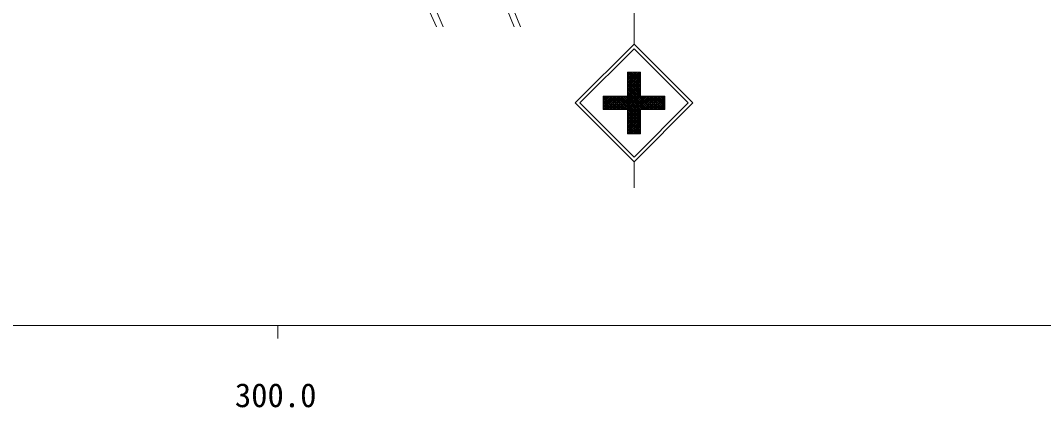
# Model space of a CAD drawing. Units: millimetres, scale not verified. Extents: x 40000 to 680000, y 20000 to 380000.
# Drawn here: x 348334 to 426544, y 198715 to 228330 of the extents above; entities that cross this region are included whole.
import ezdxf
from ezdxf.enums import TextEntityAlignment as Align

# ---------------------------------------------------------------- set-up
doc = ezdxf.new("R2010")
doc.units = ezdxf.units.MM
doc.header["$LTSCALE"] = 1000
for name, color, linetype, lineweight in [('M-BGD', 7, 'Continuous', 13), ('M-STR-STRC', 7, 'Continuous', 13), ('M-TTL-BAND', 7, 'Continuous', 13)]:
    doc.layers.add(name, color=color, linetype=linetype, lineweight=lineweight)
doc.styles.add('ＭＳ ゴシック', font='')
doc.styles.get('ＭＳ ゴシック').set_extended_font_data('MS Gothic')

msp = doc.modelspace()

# ---------------------------------------------------------------- linework, layer by layer
at = {"layer": 'M-BGD'}
for p, q in [((377767, 234541), (380645, 227852)), ((377597, 233525), (380137, 227852)), ((383863, 233271), (386064, 227852)), ((384625, 232594), (386572, 227852)), ((384625, 232594), (386572, 227852))]:
    msp.add_line(p, q, dxfattribs=at)
at = {"layer": 'M-STR-STRC'}
for p, q in [((395237, 243525), (395237, 226525)), ((390737, 222025), (395237, 226525)), ((391091, 222025), (395237, 226171)), ((399737, 222024), (395237, 226525)), ((399384, 222024), (395237, 226171)), ((394739, 224385), (394738, 222525)), ((394738, 224040), (395083, 224384)), ((394738, 223898), (395225, 224384)), ((394738, 223757), (395366, 224384)), ((394738, 223615), (395508, 224384)), ((394738, 223474), (395649, 224384)), ((394738, 223332), (395739, 224333)), ((394738, 223191), (395739, 224191)), ((395738, 223057), (394738, 224057)), ((394738, 223049), (395738, 224050)), ((395738, 222916), (394738, 223916)), ((394738, 222908), (395738, 223908)), ((395738, 222775), (394738, 223774)), ((394738, 222766), (395738, 223767)), ((394739, 224385), (395739, 224384)), ((394739, 224322), (394801, 224385)), ((394739, 224181), (394942, 224385)), ((395738, 223340), (394739, 224340)), ((395738, 223199), (394739, 224199)), ((395738, 223482), (394835, 224385)), ((395738, 223623), (394977, 224385)), ((395738, 223764), (395118, 224384)), ((395738, 223906), (395260, 224384)), ((395738, 224047), (395401, 224384)), ((395739, 224188), (395543, 224384)), ((395739, 224330), (395684, 224384)), ((395739, 224384), (395738, 222525)), ((393779, 221525), (395738, 223484)), ((393921, 221525), (395738, 223342)), ((394062, 221525), (395738, 223201)), ((394203, 221525), (395738, 223059)), ((394345, 221525), (395738, 222918)), ((395738, 222633), (394738, 223633)), ((394738, 222625), (395738, 223625)), ((396705, 221525), (394738, 223492)), ((396564, 221525), (394738, 223350)), ((396423, 221525), (394738, 223209)), ((396281, 221525), (394738, 223067)), ((396140, 221525), (394738, 222926)), ((392877, 222525), (392877, 221525)), ((392877, 222525), (394738, 222525)), ((392877, 222461), (392941, 222525)), ((392877, 222320), (393082, 222525)), ((392877, 222178), (393224, 222525)), ((392877, 222037), (393365, 222525)), ((392877, 221896), (393506, 222525)), ((392877, 221754), (393648, 222525)), ((392877, 221613), (393789, 222525)), ((393877, 221525), (392877, 222524)), ((393735, 221525), (392877, 222383)), ((393594, 221525), (392877, 222241)), ((392931, 221525), (393931, 222525)), ((394018, 221525), (393018, 222525)), ((393072, 221525), (394072, 222525)), ((394160, 221525), (393160, 222525)), ((393214, 221525), (394214, 222525)), ((394301, 221525), (393301, 222525)), ((393355, 221525), (394355, 222525)), ((394443, 221525), (393443, 222525)), ((393496, 221525), (394496, 222525)), ((394584, 221525), (393584, 222525)), ((393638, 221525), (394638, 222525)), ((394725, 221525), (393725, 222525)), ((395738, 220654), (393867, 222525)), ((395738, 220795), (394008, 222525)), ((395738, 220937), (394150, 222525)), ((395738, 221078), (394291, 222525)), ((395738, 221219), (394433, 222525)), ((394486, 221525), (395738, 222776)), ((395738, 221361), (394574, 222525)), ((394628, 221525), (395738, 222635)), ((395738, 221502), (394715, 222525)), ((395998, 221525), (394738, 222785)), ((395857, 221525), (394738, 222643)), ((394738, 221493), (395769, 222525)), ((394738, 221352), (395911, 222525)), ((394738, 221210), (396052, 222525)), ((394738, 221069), (396193, 222525)), ((394738, 220927), (396335, 222525)), ((394738, 220786), (396476, 222525)), ((394738, 220644), (396618, 222525)), ((395738, 222525), (397597, 222525)), ((395759, 221525), (396759, 222525)), ((396847, 221525), (395847, 222525)), ((395900, 221525), (396900, 222525)), ((396988, 221525), (395988, 222525)), ((396042, 221525), (397042, 222525)), ((397130, 221525), (396130, 222525)), ((396183, 221525), (397183, 222525)), ((397271, 221525), (396271, 222525)), ((396325, 221525), (397325, 222525)), ((397413, 221525), (396413, 222525)), ((396466, 221525), (397466, 222525)), ((397554, 221525), (396554, 222525)), ((396608, 221525), (397597, 222514)), ((397597, 221623), (396695, 222525)), ((396749, 221525), (397597, 222373)), ((397597, 221764), (396837, 222525)), ((396890, 221525), (397597, 222232)), ((397597, 221905), (396978, 222525)), ((397597, 222047), (397120, 222525)), ((397597, 222188), (397261, 222525)), ((397597, 222330), (397402, 222525)), ((397597, 222471), (397544, 222525)), ((397597, 222525), (397597, 221525)), ((390737, 222025), (395237, 217524)), ((391091, 222025), (395237, 217878)), ((393453, 221525), (392877, 222100)), ((393311, 221525), (392877, 221958)), ((393170, 221525), (392877, 221817)), ((393028, 221525), (392877, 221676)), ((392887, 221525), (392877, 221534)), ((392877, 221525), (394738, 221525)), ((394738, 221525), (394737, 219665)), ((394737, 220503), (395738, 221503)), ((394737, 220362), (395738, 221362)), ((395737, 220513), (394738, 221512)), ((395737, 220371), (394738, 221371)), ((395237, 217878), (399384, 222024)), ((395237, 217524), (399737, 222024)), ((395738, 221525), (395737, 219664)), ((395738, 221525), (397597, 221525)), ((397032, 221525), (397597, 222090)), ((397173, 221525), (397597, 221949)), ((397315, 221525), (397597, 221807)), ((397456, 221525), (397597, 221666)), ((394737, 220220), (395738, 221220)), ((394737, 220079), (395738, 221079)), ((394737, 219937), (395738, 220937)), ((394737, 219796), (395738, 220796)), ((395737, 220230), (394738, 221230)), ((395737, 220088), (394738, 221088)), ((395737, 219947), (394738, 220947)), ((395737, 219806), (394738, 220805)), ((395737, 219664), (394738, 220664)), ((394748, 219665), (395738, 220655)), ((395596, 219664), (394737, 220523)), ((395454, 219664), (394737, 220381)), ((395313, 219664), (394737, 220240)), ((395171, 219664), (394737, 220098)), ((395030, 219665), (394737, 219957)), ((394888, 219665), (394737, 219816)), ((394889, 219665), (395737, 220513)), ((395030, 219665), (395737, 220372)), ((395172, 219664), (395737, 220230)), ((395313, 219664), (395737, 220089)), ((395454, 219664), (395737, 219947)), ((395596, 219664), (395737, 219806)), ((394747, 219665), (394737, 219674)), ((394737, 219665), (395737, 219664)), ((395237, 217524), (395237, 215524))]:
    msp.add_line(p, q, dxfattribs=at)
at = {"layer": 'M-TTL-BAND'}
for p, q in [((40000, 205000), (579000, 205000)), ((368000, 205000), (368000, 204000))]:
    msp.add_line(p, q, dxfattribs=at)

# ---------------------------------------------------------------- texts
at = {"layer": 'M-TTL-BAND', "style": 'ＭＳ ゴシック'}
msp.add_text('300.0', height=1833, dxfattribs=at).set_placement((367844, 198195), align=Align.BOTTOM_CENTER)

doc.saveas('drawing.dxf')
